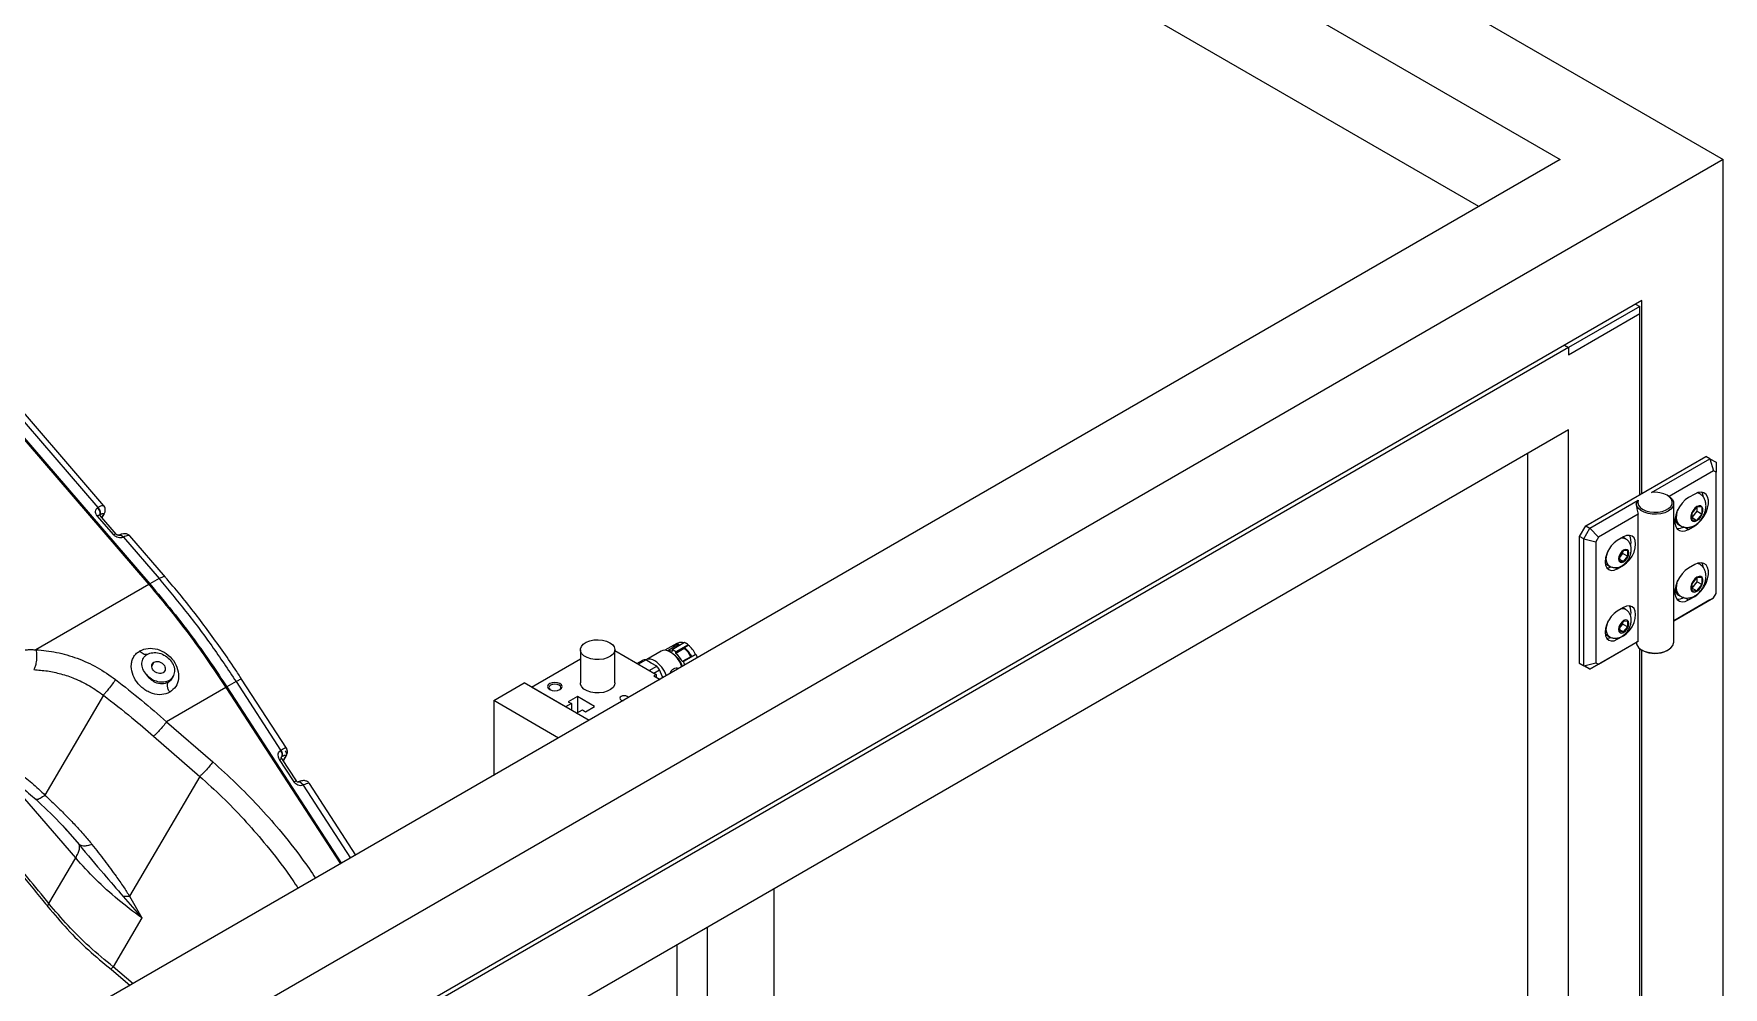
# Model space of a CAD drawing. Header units: millimetres. Extents: x 169 to 14583, y -399 to 10804.
# Drawn here: x 4277 to 4864, y 8941 to 9272 of the extents above; entities that cross this region are included whole.
import ezdxf

# ---------------------------------------------------------------- set-up
doc = ezdxf.new("R2010")
doc.units = ezdxf.units.MM
doc.header["$LTSCALE"] = 35

msp = doc.modelspace()

# ---------------------------------------------------------------- linework, layer by layer
at = {"color": 7, "linetype": 'Continuous', "lineweight": 18}
for p, q in [((3476.779, 10028.818), (4863.941, 9228.027)), ((3450.153, 10011.533), (4807.372, 9228.027)), ((4779.083, 9211.696), (3450.153, 9978.871)), ((4172.292, 9248.736), (4317.235, 9080.474)), ((4172.628, 9248.961), (4317.588, 9080.678)), ((4863.941, 9228.027), (2742.62, 8003.415)), ((4807.372, 9228.027), (2742.62, 8036.071)), ((4863.941, 7431.637), (4863.941, 9228.027)), ((4835.656, 9179.037), (4255.829, 8844.31)), ((4834.949, 9176.996), (4810.201, 9162.709)), ((4833.535, 9177.812), (4834.949, 9176.996)), ((4834.949, 9174.546), (4834.949, 9176.996)), ((4835.656, 9112.081), (4835.656, 9179.037)), ((4810.201, 9160.259), (4834.949, 9174.546)), ((4834.949, 9111.673), (4834.949, 9174.546)), ((4251.577, 9162.841), (4299.503, 9107.204)), ((4301.621, 9107.832), (4253.847, 9163.292)), ((4810.201, 9162.709), (4283.406, 8858.597)), ((4808.786, 9163.525), (4810.201, 9162.709)), ((4810.201, 9162.709), (4810.201, 9160.259)), ((4810.201, 9134.13), (4283.406, 8830.018)), ((4810.201, 8641.192), (4810.201, 9134.13)), ((4796.058, 8649.356), (4796.058, 9125.966)), ((4816.211, 9100.855), (4857.93, 9124.939)), ((4839.062, 9112.414), (4859.344, 9124.123)), ((4859.344, 9124.123), (4857.93, 9124.939)), ((4859.344, 9124.123), (4860.587, 9119.941)), ((4859.344, 9124.123), (4861.466, 9122.898)), ((4861.466, 9122.898), (4861.466, 9119.434)), ((4860.587, 9119.941), (4845.189, 9111.052)), ((4861.466, 9119.434), (4860.587, 9119.941)), ((4861.466, 9077.37), (4861.466, 9119.434)), ((4844.85, 9111.264), (4844.496, 9111.468)), ((4854.041, 9111.876), (4851.92, 9110.651)), ((4855.594, 9112.157), (4855.205, 9112.381)), ((4299.415, 9107.145), (4299.503, 9107.204)), ((4817.625, 9100.039), (4834.372, 9109.706)), ((4833.754, 9108.533), (4834.372, 9109.706)), ((4846.753, 9060.435), (4846.753, 9108.611)), ((4854.819, 9107.456), (4853.051, 9105.257)), ((4853.051, 9105.257), (4853.051, 9102.899)), ((4853.15, 9103.705), (4854.918, 9105.904)), ((4856.587, 9107.298), (4854.819, 9107.456)), ((4854.918, 9105.904), (4854.918, 9107.447)), ((4854.918, 9105.904), (4856.587, 9104.94)), ((4856.587, 9104.94), (4856.587, 9107.298)), ((4305.027, 9097.718), (4299.315, 9104.349)), ((4300.2, 9104.694), (4300.111, 9104.635)), ((4305.905, 9097.934), (4300.193, 9104.565)), ((4300.946, 9103.855), (4300.856, 9103.795)), ((4301.265, 9104.4), (4300.946, 9103.855)), ((4301.341, 9104.278), (4300.946, 9103.855)), ((4301.341, 9104.272), (4301.66, 9104.817)), ((4814.09, 9097.181), (4816.211, 9100.855)), ((4815.504, 9096.364), (4817.625, 9100.039)), ((4816.211, 9100.855), (4817.625, 9100.039)), ((4817.625, 9100.039), (4820.625, 9096.872)), ((4834.465, 9104.861), (4820.625, 9096.872)), ((4834.465, 9060.768), (4834.465, 9104.861)), ((4848.458, 9101.265), (4849.094, 9100.898)), ((4850.663, 9100.353), (4851.92, 9099.628)), ((4851.92, 9099.628), (4854.041, 9100.852)), ((4853.051, 9103.714), (4853.15, 9103.705)), ((4853.051, 9102.899), (4854.819, 9102.741)), ((4853.15, 9103.705), (4854.819, 9102.741)), ((4853.886, 9100.942), (4854.041, 9100.852)), ((4854.819, 9102.741), (4856.587, 9104.94)), ((4308.375, 9096.904), (4308.278, 9096.856)), ((4308.375, 9096.904), (4320.77, 9082.515)), ((4322.964, 9083.054), (4310.645, 9097.355)), ((4815.504, 9096.364), (4814.09, 9097.181)), ((4814.09, 9053.088), (4814.09, 9097.181)), ((4815.504, 9096.364), (4819.746, 9095.35)), ((4815.504, 9052.271), (4815.504, 9096.364)), ((4820.625, 9096.872), (4819.746, 9095.35)), ((4819.746, 9095.35), (4819.746, 9053.286)), ((4829.292, 9096.976), (4827.171, 9095.751)), ((4829.992, 9096.391), (4829.135, 9096.885)), ((4822.95, 9087.92), (4823.502, 9087.436)), ((4823.502, 9087.436), (4824.492, 9086.864)), ((4829.363, 9092.289), (4827.949, 9090.53)), ((4827.949, 9089.797), (4829.109, 9091.24)), ((4827.949, 9090.53), (4827.949, 9088.644)), ((4827.949, 9089.334), (4829.363, 9088.517)), ((4827.949, 9088.644), (4829.363, 9088.517)), ((4829.109, 9091.24), (4829.109, 9091.972)), ((4829.109, 9091.24), (4830.777, 9090.277)), ((4830.777, 9092.162), (4829.363, 9092.289)), ((4829.363, 9088.517), (4830.777, 9090.277)), ((4830.777, 9090.277), (4830.777, 9092.162)), ((4855.594, 9087.66), (4855.205, 9087.885)), ((4320.77, 9082.515), (4317.588, 9080.678)), ((4826.441, 9086.374), (4827.171, 9085.953)), ((4827.171, 9085.953), (4829.292, 9087.178)), ((4829.132, 9087.27), (4829.292, 9087.178)), ((4854.041, 9087.379), (4851.92, 9086.155)), ((4854.819, 9082.959), (4853.051, 9080.76)), ((4856.587, 9082.801), (4854.819, 9082.959)), ((4854.918, 9081.408), (4854.918, 9082.951)), ((4856.587, 9080.444), (4856.587, 9082.801)), ((4317.235, 9080.474), (4278.038, 9057.846)), ((4846.753, 9067.862), (4860.587, 9075.848)), ((4848.458, 9076.769), (4849.094, 9076.402)), ((4850.663, 9075.857), (4851.92, 9075.131)), ((4851.92, 9075.131), (4854.041, 9076.356)), ((4853.051, 9080.76), (4853.051, 9078.403)), ((4853.051, 9079.217), (4853.15, 9079.208)), ((4853.051, 9078.403), (4854.819, 9078.245)), ((4853.15, 9079.208), (4854.918, 9081.408)), ((4853.15, 9079.208), (4854.819, 9078.245)), ((4853.886, 9076.446), (4854.041, 9076.356)), ((4854.819, 9078.245), (4856.587, 9080.444)), ((4854.918, 9081.408), (4856.587, 9080.444)), ((4859.344, 9075.13), (4860.587, 9075.848)), ((4860.587, 9075.848), (4861.466, 9077.37)), ((4829.292, 9072.48), (4827.171, 9071.255)), ((4829.992, 9071.895), (4829.135, 9072.389)), ((4859.344, 9075.13), (4846.753, 9067.861)), ((4829.363, 9067.793), (4827.949, 9066.033)), ((4827.949, 9065.301), (4829.109, 9066.744)), ((4827.949, 9066.033), (4827.949, 9064.148)), ((4827.949, 9064.838), (4829.363, 9064.021)), ((4827.949, 9064.148), (4829.363, 9064.021)), ((4829.109, 9066.744), (4829.109, 9067.476)), ((4829.109, 9066.744), (4830.777, 9065.78)), ((4830.777, 9067.666), (4829.363, 9067.793)), ((4829.363, 9064.021), (4830.777, 9065.78)), ((4830.777, 9065.78), (4830.777, 9067.666)), ((4500.592, 9060.059), (4496.432, 9057.657)), ((4499.909, 9058.931), (4497.397, 9057.48)), ((4503.284, 9060.3), (4498.971, 9057.81)), ((4499.652, 9058.782), (4499.357, 9059.149)), ((4501.003, 9060.14), (4499.659, 9059.364)), ((4504.521, 9059.586), (4500.208, 9057.095)), ((4503.178, 9058.252), (4500.208, 9056.538)), ((4500.678, 9059.952), (4500.592, 9060.059)), ((4503.178, 9058.665), (4504.521, 9059.441)), ((4503.178, 9058.252), (4503.178, 9058.665)), ((4504.521, 9059.441), (4504.521, 9059.586)), ((4833.754, 9060.357), (4817.625, 9051.046)), ((4820.625, 9052.779), (4834.465, 9060.768)), ((4822.95, 9063.424), (4823.502, 9062.94)), ((4823.502, 9062.94), (4824.492, 9062.368)), ((4826.441, 9061.878), (4827.171, 9061.457)), ((4827.171, 9061.457), (4829.292, 9062.681)), ((4829.132, 9062.774), (4829.292, 9062.681)), ((4834.949, 8665.686), (4834.949, 9058.265)), ((4319.005, 9053.522), (4318.228, 9052.196)), ((4450.092, 9044.872), (4467.073, 9054.675)), ((4467.073, 9057.848), (4467.073, 9046.3)), ((4479.073, 9046.3), (4479.073, 9057.848)), ((4479.073, 9057.532), (4493.402, 9049.26)), ((4486.747, 9053.102), (4488.735, 9054.25)), ((4487.18, 9052.852), (4489.761, 9054.342)), ((4491.67, 9053.24), (4489.761, 9054.342)), ((4495.194, 9057.363), (4490.19, 9054.475)), ((4493.578, 9052.138), (4491.67, 9053.24)), ((4498.971, 9057.81), (4498.971, 9057.252)), ((4500.208, 9056.538), (4500.208, 9057.095)), ((4505.451, 9055.424), (4502.481, 9053.71)), ((4502.899, 9053.747), (4502.481, 9053.71)), ((4507.213, 9056.237), (4502.899, 9053.747)), ((4505.761, 9055.452), (4505.451, 9055.424)), ((4507.104, 9056.228), (4505.761, 9055.452)), ((4507.213, 9056.237), (4507.104, 9056.228)), ((4814.09, 9053.088), (4815.504, 9052.271)), ((4816.211, 9051.863), (4814.09, 9053.088)), ((4815.504, 9052.271), (4819.746, 9053.286)), ((4817.625, 9051.046), (4815.504, 9052.271)), ((4817.625, 9051.046), (4820.625, 9052.779)), ((4819.746, 9053.286), (4820.625, 9052.779)), ((4835.656, 9057.782), (4836.009, 9057.578)), ((4835.656, 8666.094), (4835.656, 9057.782)), ((4844.496, 9057.578), (4844.85, 9057.782)), ((4325.292, 9047.858), (4325.761, 9048.659)), ((4347.528, 9046.762), (4344.346, 9044.925)), ((4347.528, 9046.762), (4363.003, 9022.933)), ((4365.025, 9023.685), (4349.458, 9047.656)), ((4490.998, 9050.648), (4493.578, 9052.138)), ((4492.615, 9049.714), (4494.604, 9050.862)), ((4493.402, 9049.26), (4492.624, 9048.811)), ((4492.624, 9048.811), (4494.776, 9047.569)), ((4493.402, 9049.26), (4493.402, 9048.362)), ((4495.558, 9048.402), (4494.604, 9050.862)), ((4495.679, 9048.09), (4495.558, 9048.402)), ((4817.625, 9051.046), (4816.211, 9051.863)), ((4301.475, 9042.046), (4281.158, 9007.353)), ((4343.993, 9044.721), (4323.412, 9032.84)), ((4343.993, 9044.721), (4383.763, 8983.483)), ((4344.346, 9044.925), (4384.117, 8983.687)), ((4437.01, 9040.177), (4447.617, 9046.3)), ((4470.098, 9033.323), (4447.617, 9046.3)), ((4461.971, 9038.014), (4450.092, 9044.872)), ((4466.072, 9041.606), (4462.89, 9039.769)), ((4472.012, 9038.177), (4466.072, 9041.606)), ((4466.072, 9041.606), (4466.072, 9035.973)), ((4459.491, 9027.199), (4437.01, 9040.177)), ((4437.01, 9040.177), (4437.01, 9014.222)), ((4463.951, 9039.157), (4461.971, 9038.014)), ((4462.89, 9039.769), (4463.951, 9039.157)), ((4463.951, 9039.157), (4463.951, 9036.871)), ((4465.79, 9035.81), (4467.769, 9036.953)), ((4470.098, 9033.323), (4465.79, 9035.81)), ((4467.769, 9036.953), (4468.83, 9036.34)), ((4468.83, 9036.34), (4472.012, 9038.177)), ((4323.412, 9032.84), (4339.429, 9018.887)), ((4318.905, 9027.84), (4334.923, 9013.887)), ((4362.915, 9022.874), (4363.003, 9022.933)), ((4363.344, 9020.722), (4363.198, 9020.474)), ((4368.449, 9012.352), (4363.403, 9020.121)), ((4364.484, 9020.464), (4363.866, 9019.408)), ((4364.082, 9019.53), (4363.908, 9019.344)), ((4364.091, 9019.533), (4364.88, 9020.881)), ((4291.834, 8985.573), (4267.597, 9013.709)), ((4334.923, 9013.887), (4310.56, 8972.284)), ((4369.098, 9011.899), (4368.977, 9011.889)), ((4369.083, 9011.923), (4369.194, 9011.95)), ((4389.124, 8986.578), (4373.001, 9011.404)), ((4370.84, 9010.866), (4370.744, 9010.819)), ((4370.84, 9010.866), (4387.299, 8985.524)), ((4288.31, 8995.67), (4293.028, 8990.185)), ((4282.549, 8969.717), (4291.834, 8985.573)), ((4308.364, 8972.167), (4314.74, 8964.792)), ((4310.56, 8972.284), (4314.74, 8964.792)), ((4534.237, 8974.82), (4534.237, 8832.166)), ((4314.74, 8964.792), (4304.786, 8947.794)), ((4511.256, 8762.559), (4511.256, 8961.553)), ((4500.65, 8756.435), (4500.65, 8955.43)), ((4304.11, 8946.919), (4310.699, 8941.304)), ((4311.733, 8941.901), (4304.786, 8947.794))]:
    msp.add_line(p, q, dxfattribs=at)
at = {"color": 7, "linetype": 'Continuous', "lineweight": 18, "flags": 128}
for points in [[(4844.85, 9111.264), (4845.558, 9110.779), (4846.283, 9110.011), (4846.681, 9109.167), (4846.729, 9108.293), (4846.426, 9107.437), (4845.788, 9106.644), (4844.849, 9105.958), (4843.66, 9105.416), (4842.287, 9105.047), (4840.803, 9104.872), (4839.289, 9104.9), (4837.827, 9105.13), (4836.498, 9105.548), (4835.372, 9106.133), (4834.511, 9106.852), (4833.962, 9107.667), (4833.754, 9108.533), (4833.754, 9108.533)], [(4834.372, 9109.706), (4834.258, 9108.868), (4834.498, 9108.038), (4835.077, 9107.267), (4835.962, 9106.598), (4837.099, 9106.073), (4838.422, 9105.721), (4839.853, 9105.563), (4841.308, 9105.61), (4842.701, 9105.857), (4843.949, 9106.291), (4844.979, 9106.885), (4845.73, 9107.606), (4846.159, 9108.41), (4846.239, 9109.25), (4845.967, 9110.076), (4845.357, 9110.84), (4844.446, 9111.496), (4843.289, 9112.007), (4841.952, 9112.341), (4840.515, 9112.48), (4839.062, 9112.414)], [(4854.041, 9100.852), (4855.183, 9101.672), (4856.259, 9102.764), (4857.206, 9104.066), (4857.969, 9105.501), (4858.504, 9106.986), (4858.779, 9108.435), (4858.779, 9109.764), (4858.504, 9110.895), (4857.969, 9111.763), (4857.206, 9112.317), (4856.259, 9112.525), (4855.183, 9112.375), (4854.041, 9111.876)], [(4855.127, 9112.358), (4855.298, 9112.299), (4855.588, 9112.16)], [(4857.142, 9110.79), (4856.878, 9111.834), (4856.503, 9112.507)], [(4851.92, 9110.651), (4850.778, 9109.831), (4849.702, 9108.739), (4848.755, 9107.438), (4847.992, 9106.003), (4847.457, 9104.517), (4847.182, 9103.068), (4847.182, 9101.74), (4847.457, 9100.609), (4847.992, 9099.741), (4848.755, 9099.187), (4849.702, 9098.978), (4850.778, 9099.128), (4851.92, 9099.628)], [(4849.091, 9100.9), (4849.001, 9100.955), (4848.364, 9101.576), (4847.941, 9102.463), (4847.756, 9103.57), (4847.818, 9104.836), (4848.124, 9106.193), (4848.216, 9106.478)], [(4854.819, 9107.548), (4854.093, 9106.982), (4853.455, 9106.188), (4852.982, 9105.263), (4852.73, 9104.318), (4852.73, 9103.467), (4852.982, 9102.813), (4853.455, 9102.435), (4854.093, 9102.378), (4854.819, 9102.649), (4855.545, 9103.215), (4856.183, 9104.009), (4856.656, 9104.934), (4856.908, 9105.879), (4856.908, 9106.73), (4856.656, 9107.384), (4856.183, 9107.762), (4855.545, 9107.819), (4854.819, 9107.548)], [(4827.171, 9095.751), (4826.073, 9094.951), (4825.05, 9093.87), (4824.171, 9092.585), (4823.497, 9091.181), (4823.073, 9089.754), (4822.928, 9088.403), (4823.073, 9087.218), (4823.497, 9086.281), (4824.171, 9085.656), (4825.05, 9085.385), (4826.073, 9085.486), (4827.171, 9085.953)], [(4828.698, 9096.633), (4829.186, 9096.64), (4829.985, 9096.395)], [(4829.292, 9087.178), (4830.39, 9087.978), (4831.414, 9089.059), (4832.292, 9090.344), (4832.967, 9091.748), (4833.39, 9093.175), (4833.535, 9094.526), (4833.39, 9095.711), (4832.967, 9096.647), (4832.292, 9097.273), (4831.414, 9097.544), (4830.39, 9097.443), (4829.292, 9096.976)], [(4824.485, 9086.868), (4823.874, 9087.438), (4823.485, 9088.297), (4823.353, 9089.383), (4823.485, 9090.621), (4823.874, 9091.929), (4824.096, 9092.453)], [(4829.363, 9092.444), (4828.687, 9091.899), (4828.113, 9091.125), (4827.73, 9090.241), (4827.595, 9089.383), (4827.73, 9088.679), (4828.113, 9088.238), (4828.687, 9088.127), (4829.363, 9088.362), (4830.04, 9088.908), (4830.613, 9089.681), (4830.996, 9090.565), (4831.131, 9091.424), (4830.996, 9092.127), (4830.613, 9092.568), (4830.04, 9092.68), (4829.363, 9092.444)], [(4854.041, 9076.356), (4855.183, 9077.176), (4856.259, 9078.268), (4857.206, 9079.569), (4857.969, 9081.004), (4858.504, 9082.49), (4858.779, 9083.939), (4858.779, 9085.267), (4858.504, 9086.398), (4857.969, 9087.266), (4857.206, 9087.82), (4856.259, 9088.028), (4855.183, 9087.879), (4854.041, 9087.379)], [(4855.127, 9087.862), (4855.298, 9087.802), (4855.588, 9087.664)], [(4857.142, 9086.293), (4856.878, 9087.337), (4856.503, 9088.011)], [(4823.47, 9086.32), (4824.447, 9086.425), (4824.943, 9086.594)], [(4851.92, 9086.155), (4850.778, 9085.335), (4849.702, 9084.243), (4848.755, 9082.941), (4847.992, 9081.506), (4847.457, 9080.021), (4847.182, 9078.572), (4847.182, 9077.243), (4847.457, 9076.112), (4847.992, 9075.244), (4848.755, 9074.69), (4849.702, 9074.482), (4850.778, 9074.632), (4851.92, 9075.131)], [(4849.091, 9076.404), (4849.001, 9076.459), (4848.364, 9077.079), (4847.941, 9077.967), (4847.756, 9079.074), (4847.818, 9080.34), (4848.124, 9081.697), (4848.216, 9081.981)], [(4854.819, 9083.052), (4854.093, 9082.485), (4853.455, 9081.692), (4852.982, 9080.767), (4852.73, 9079.822), (4852.73, 9078.971), (4852.982, 9078.317), (4853.455, 9077.939), (4854.093, 9077.882), (4854.819, 9078.153), (4855.545, 9078.719), (4856.183, 9079.513), (4856.656, 9080.438), (4856.908, 9081.383), (4856.908, 9082.234), (4856.656, 9082.888), (4856.183, 9083.266), (4855.545, 9083.323), (4854.819, 9083.052)], [(4827.171, 9071.255), (4826.073, 9070.454), (4825.05, 9069.374), (4824.171, 9068.088), (4823.497, 9066.684), (4823.073, 9065.258), (4822.928, 9063.907), (4823.073, 9062.722), (4823.497, 9061.785), (4824.171, 9061.16), (4825.05, 9060.888), (4826.073, 9060.99), (4827.171, 9061.457)], [(4828.698, 9072.136), (4829.186, 9072.143), (4829.985, 9071.899)], [(4829.292, 9062.681), (4830.39, 9063.482), (4831.414, 9064.562), (4832.292, 9065.848), (4832.967, 9067.252), (4833.39, 9068.678), (4833.535, 9070.03), (4833.39, 9071.214), (4832.967, 9072.151), (4832.292, 9072.777), (4831.414, 9073.048), (4830.39, 9072.947), (4829.292, 9072.48)], [(4824.485, 9062.372), (4823.874, 9062.942), (4823.485, 9063.801), (4823.353, 9064.886), (4823.485, 9066.125), (4823.874, 9067.433), (4824.096, 9067.955)], [(4829.363, 9067.948), (4828.687, 9067.402), (4828.113, 9066.629), (4827.73, 9065.745), (4827.595, 9064.886), (4827.73, 9064.183), (4828.113, 9063.742), (4828.687, 9063.63), (4829.363, 9063.866), (4830.04, 9064.411), (4830.613, 9065.185), (4830.996, 9066.069), (4831.131, 9066.927), (4830.996, 9067.631), (4830.613, 9068.072), (4830.04, 9068.183), (4829.363, 9067.948)], [(4477.315, 9060.297), (4478.237, 9059.611), (4478.834, 9058.814), (4479.07, 9057.957), (4478.928, 9057.092), (4478.419, 9056.276), (4477.573, 9055.557), (4476.445, 9054.983), (4475.105, 9054.589), (4473.637, 9054.4), (4472.134, 9054.427), (4470.69, 9054.669), (4469.395, 9055.111), (4468.332, 9055.725), (4467.566, 9056.472), (4467.147, 9057.306), (4467.099, 9058.174), (4467.427, 9059.021), (4468.11, 9059.795), (4469.105, 9060.446), (4470.349, 9060.934), (4471.764, 9061.228), (4473.261, 9061.31), (4474.747, 9061.174), (4476.127, 9060.829), (4477.315, 9060.297)], [(4823.47, 9061.824), (4824.447, 9061.929), (4824.943, 9062.098)], [(4833.754, 9060.357), (4833.962, 9059.491), (4834.511, 9058.676), (4835.372, 9057.957), (4836.498, 9057.372), (4837.827, 9056.954), (4839.289, 9056.724), (4840.803, 9056.696), (4842.287, 9056.871), (4843.66, 9057.24), (4844.849, 9057.782), (4845.788, 9058.468), (4846.426, 9059.261), (4846.729, 9060.117), (4846.753, 9060.435)], [(4502.322, 9051.925), (4502.204, 9052.246), (4501.57, 9053.591), (4500.755, 9054.84), (4499.804, 9055.924), (4498.77, 9056.782), (4497.712, 9057.364), (4496.69, 9057.639), (4495.761, 9057.59), (4495.194, 9057.363)], [(4456.456, 9044.055), (4457.267, 9043.743), (4458.223, 9043.633), (4459.18, 9043.743), (4459.991, 9044.055), (4460.533, 9044.524), (4460.723, 9045.076), (4460.533, 9045.628), (4459.991, 9046.096), (4459.18, 9046.409), (4458.223, 9046.519), (4457.267, 9046.409), (4456.456, 9046.096), (4455.914, 9045.628), (4455.723, 9045.076), (4455.914, 9044.524), (4456.456, 9044.055)], [(4459.824, 9043.967), (4460.133, 9044.266), (4460.29, 9044.722), (4460.133, 9045.179), (4459.685, 9045.566), (4459.014, 9045.825), (4458.223, 9045.916), (4457.432, 9045.825), (4456.762, 9045.566), (4456.314, 9045.179), (4456.156, 9044.722), (4456.314, 9044.266), (4456.623, 9043.967)], [(4479.073, 9046.3), (4478.928, 9045.545), (4478.419, 9044.728), (4477.573, 9044.01), (4476.445, 9043.436), (4475.105, 9043.042), (4473.637, 9042.852), (4472.134, 9042.879), (4470.69, 9043.122), (4469.395, 9043.564), (4468.332, 9044.178), (4467.566, 9044.925), (4467.147, 9045.759), (4467.073, 9046.3)], [(4483.726, 9041.19), (4483.651, 9041.325), (4483.326, 9041.606), (4482.839, 9041.794), (4482.265, 9041.86), (4481.691, 9041.794), (4481.204, 9041.606), (4480.879, 9041.325), (4480.765, 9040.994), (4480.879, 9040.662), (4481.204, 9040.382), (4481.204, 9040.382)], [(4481.204, 9040.382), (4481.691, 9040.194), (4481.925, 9040.15)], [(4367.677, 9011.995), (4364.851, 9016.345), (4362.631, 9019.764)], [(4363.432, 9020.781), (4363.383, 9020.748), (4363.344, 9020.722)]]:
    msp.add_lwpolyline(points, dxfattribs=at)
at = {"color": 7, "linetype": 'Continuous', "lineweight": 18}
for centre, radius, start, end in [((4849.966, 9103.61), 2.788, 187.469789, 237.26027), ((4848.151, 9103.807), 3.885, 265.287096, 303.480223), ((4827.419, 9095.366), 4.511, 346.030892, 28.923146), ((4849.966, 9079.114), 2.788, 187.470779, 237.260341), ((4848.151, 9079.31), 3.885, 265.287096, 303.480223), ((4827.419, 9070.87), 4.511, 346.030892, 28.923146), ((4500.816, 9057.242), 2.401, 66.094331, 127.423618), ((4500.896, 9057.13), 2.054, 79.069005, 118.71311), ((4502.149, 9057.819), 2.588, 67.6543, 116.276358), ((4497.533, 9051.483), 9.135, 25.752418, 51.836725), ((4497.951, 9051.723), 8.364, 26.26895, 51.320193), ((4501.117, 9055.117), 5.617, 52.696092, 67.309285), ((4498.877, 9052.259), 9.135, 25.752418, 51.836725), ((4489.492, 9051.563), 2.792, 84.485118, 105.733918), ((4491.095, 9051.51), 3.079, 53.146601, 115.54294), ((4487.575, 9045.67), 9.888, 18.591597, 57.125217), ((4497.934, 9054.802), 2.66, 67.068119, 98.601616), ((4496.804, 9052.627), 5.617, 52.696092, 67.309285), ((4496.031, 9050.56), 6.572, 12.618373, 55.608317), ((4494.981, 9050.008), 8.364, 26.26895, 51.320193), ((4494.101, 9049.409), 9.81, 18.644546, 26.247205), ((4498.414, 9051.899), 9.81, 18.644546, 26.247205), ((4840.253, 9065.666), 9.133, 242.316021, 297.683979), ((4485.442, 9044.547), 11.127, 34.577558, 43.011585)]:
    msp.add_arc(centre, radius, start, end, dxfattribs=at)
for centre, major_axis, ratio, start_param, end_param in [((4840.253, 9104.937), (-4.596, 7.961), 0.5773346, 0.8060735, 1.257989), ((4840.253, 9064.109), (6.5, 3.753), 0.0000704, 2.6689206, 3.120836)]:
    msp.add_ellipse(centre, major_axis=major_axis, ratio=ratio, start_param=start_param, end_param=end_param, dxfattribs=at)
for points, knots in [([(4849.106, 9100.94), (4849.27, 9100.834), (4849.761, 9100.518), (4850.712, 9100.3), (4851.841, 9100.265), (4852.948, 9100.496), (4854.02, 9100.96), (4855.052, 9101.668), (4856.009, 9102.615), (4856.839, 9103.772), (4857.486, 9105.086), (4857.884, 9106.457), (4858.009, 9107.8), (4857.87, 9109.042), (4857.484, 9110.172), (4856.853, 9111.135), (4856.199, 9111.813), (4855.714, 9112.053), (4855.569, 9112.125)], [0, 0, 0, 0, 0.0317556, 0.0950228, 0.155827, 0.2166021, 0.279664, 0.3469328, 0.4186693, 0.4925991, 0.5677534, 0.6453149, 0.7172614, 0.7852683, 0.8495816, 0.911941, 0.9735441, 1, 1, 1, 1]), ([(4299.315, 9104.349), (4299.144, 9104.595), (4298.803, 9105.088), (4298.689, 9105.897), (4298.841, 9106.504), (4299.115, 9106.913), (4299.314, 9107.067), (4299.415, 9107.145)], [0, 0, 0, 0, 0.2498767, 0.4989648, 0.7481994, 0.8734603, 1, 1, 1, 1]), ([(4299.415, 9107.145), (4299.599, 9106.916), (4299.966, 9106.458), (4300.234, 9105.7), (4300.285, 9105.062), (4300.169, 9104.777), (4300.111, 9104.635)], [0, 0, 0, 0, 0.27961877, 0.5592377, 0.7796191, 1, 1, 1, 1]), ([(4299.503, 9107.204), (4299.772, 9107.362), (4300.296, 9107.671), (4300.915, 9107.913), (4301.329, 9107.961), (4301.583, 9107.946), (4301.595, 9107.831), (4301.596, 9107.813)], [0, 0, 0, 0, 0.2614473, 0.5084932, 0.7411288, 0.9593454, 1, 1, 1, 1]), ([(4299.503, 9107.204), (4299.681, 9106.983), (4300.051, 9106.524), (4300.326, 9105.753), (4300.372, 9105.109), (4300.256, 9104.829), (4300.2, 9104.694)], [0, 0, 0, 0, 0.27026133, 0.56242939, 0.78973642, 1, 1, 1, 1]), ([(4300.2, 9104.694), (4300.478, 9104.859), (4301.035, 9105.191), (4301.444, 9105.194), (4301.525, 9104.918), (4301.352, 9104.573), (4301.265, 9104.4)], [0, 0, 0, 0, 0.2796847, 0.5593155, 0.7796621, 1, 1, 1, 1]), ([(4301.66, 9104.816), (4301.809, 9105.122), (4302.1, 9105.719), (4302.163, 9106.603), (4301.987, 9107.352), (4301.681, 9107.741), (4301.542, 9107.918)], [0, 0, 0, 0, 0.2837144, 0.5549998, 0.7976107, 1, 1, 1, 1]), ([(4299.315, 9104.349), (4299.488, 9104.437), (4299.833, 9104.613), (4300.123, 9104.658), (4300.156, 9104.566), (4300.165, 9104.542)], [0, 0, 0, 0, 0.4217921, 0.8435842, 1, 1, 1, 1]), ([(4300.193, 9104.565), (4300.166, 9104.599), (4300.105, 9104.677), (4300.076, 9104.753), (4300.076, 9104.753), (4300.076, 9104.753)], [0, 0, 0, 0, 0.29813669, 0.6713604, 1, 1, 1, 1]), ([(4301.119, 9103.49), (4301.132, 9103.608), (4301.174, 9103.979), (4301.271, 9104.149), (4301.337, 9104.265)], [0, 0, 0, 0, 0.3187878, 1, 1, 1, 1]), ([(4301.651, 9104.821), (4301.645, 9104.804), (4301.582, 9104.623), (4301.416, 9104.506), (4301.265, 9104.4)], [0, 0, 0, 0, 0.0933055, 1, 1, 1, 1]), ([(4305.877, 9097.911), (4305.868, 9097.935), (4305.835, 9098.027), (4305.545, 9097.982), (4305.2, 9097.806), (4305.027, 9097.718)], [0, 0, 0, 0, 0.15641584, 0.57820792, 1, 1, 1, 1]), ([(4308.278, 9096.856), (4308.022, 9096.769), (4307.511, 9096.596), (4306.595, 9096.717), (4305.867, 9097.021), (4305.347, 9097.382), (4305.134, 9097.606), (4305.027, 9097.718)], [0, 0, 0, 0, 0.24987671, 0.49896483, 0.74819938, 0.87346034, 1, 1, 1, 1]), ([(4306.753, 9097.559), (4306.755, 9097.56), (4306.762, 9097.563), (4306.712, 9097.549), (4306.583, 9097.555), (4306.412, 9097.594), (4306.228, 9097.673), (4306.06, 9097.781), (4305.957, 9097.875), (4305.914, 9097.924), (4305.905, 9097.934)], [0, 0, 0, 0, 0.05182346, 0.24498903, 0.39686297, 0.54653219, 0.68605242, 0.82361312, 0.96319147, 1, 1, 1, 1]), ([(4306.861, 9097.579), (4306.835, 9097.582), (4306.792, 9097.587), (4306.766, 9097.557), (4306.756, 9097.546)], [0, 0, 0, 0, 0.6217294, 1, 1, 1, 1]), ([(4310.723, 9097.26), (4310.478, 9097.498), (4309.983, 9097.981), (4308.942, 9098.188), (4307.877, 9098.06), (4307.189, 9097.757), (4306.852, 9097.609)], [0, 0, 0, 0, 0.2514458, 0.5088299, 0.7594871, 1, 1, 1, 1]), ([(4308.278, 9096.856), (4308.114, 9097.035), (4307.785, 9097.394), (4307.263, 9097.651), (4306.987, 9097.602), (4306.861, 9097.579)], [0, 0, 0, 0, 0.3518507, 0.7037014, 1, 1, 1, 1]), ([(4306.864, 9097.589), (4306.88, 9097.611), (4306.903, 9097.642), (4306.944, 9097.636), (4306.957, 9097.635)], [0, 0, 0, 0, 0.67020512, 1, 1, 1, 1]), ([(4306.957, 9097.635), (4307.125, 9097.652), (4307.434, 9097.683), (4307.954, 9097.375), (4308.238, 9097.057), (4308.375, 9096.904)], [0, 0, 0, 0, 0.38367744, 0.70384166, 1, 1, 1, 1]), ([(4310.621, 9097.336), (4310.618, 9097.356), (4310.598, 9097.48), (4310.321, 9097.522), (4309.874, 9097.513), (4309.215, 9097.318), (4308.66, 9097.045), (4308.375, 9096.904)], [0, 0, 0, 0, 0.0406343, 0.2588521, 0.4914916, 0.7385439, 1, 1, 1, 1]), ([(4824.492, 9086.898), (4824.57, 9086.842), (4824.944, 9086.578), (4825.742, 9086.373), (4826.781, 9086.314), (4827.796, 9086.524), (4828.771, 9086.962), (4829.704, 9087.637), (4830.557, 9088.545), (4831.273, 9089.656), (4831.792, 9090.913), (4832.038, 9092.192), (4831.999, 9093.4), (4831.709, 9094.475), (4831.172, 9095.395), (4830.575, 9096.054), (4830.113, 9096.284), (4829.964, 9096.359)], [0, 0, 0, 0, 0.0185116, 0.0879482, 0.1538572, 0.2192197, 0.287056, 0.3598484, 0.437896, 0.5183544, 0.6008764, 0.687312, 0.7626369, 0.8331337, 0.9010704, 0.9681017, 1, 1, 1, 1]), ([(4849.106, 9076.444), (4849.27, 9076.338), (4849.761, 9076.022), (4850.712, 9075.804), (4851.841, 9075.769), (4852.948, 9075.999), (4854.02, 9076.464), (4855.052, 9077.172), (4856.009, 9078.119), (4856.839, 9079.275), (4857.486, 9080.59), (4857.884, 9081.96), (4858.009, 9083.304), (4857.87, 9084.546), (4857.484, 9085.676), (4856.853, 9086.639), (4856.199, 9087.317), (4855.714, 9087.557), (4855.569, 9087.629)], [0, 0, 0, 0, 0.0317556, 0.0950228, 0.155827, 0.2166021, 0.279664, 0.3469328, 0.4186693, 0.4925991, 0.5677534, 0.6453149, 0.7172614, 0.7852683, 0.8495816, 0.911941, 0.9735441, 1, 1, 1, 1]), ([(4322.895, 9082.997), (4322.873, 9083.059), (4322.789, 9083.286), (4322.065, 9083.175), (4321.202, 9082.735), (4320.77, 9082.515)], [0, 0, 0, 0, 0.1560287, 0.5780143, 1, 1, 1, 1]), ([(4349.458, 9047.656), (4348.695, 9048.821), (4346.485, 9052.196), (4342.721, 9057.687), (4338.126, 9064.079), (4333.401, 9070.329), (4328.641, 9076.319), (4325.136, 9080.526), (4323.258, 9082.713), (4322.964, 9083.055)], [0, 0, 0, 0, 0.0933272, 0.2702551, 0.4472037, 0.6241701, 0.8011584, 0.9688666, 1, 1, 1, 1]), ([(4317.235, 9080.474), (4319.884, 9077.328), (4325.181, 9071.038), (4332.219, 9061.79), (4338.504, 9053.02), (4342.163, 9047.488), (4343.993, 9044.721)], [0, 0, 0, 0, 0.28010189, 0.55997098, 0.7799022, 1, 1, 1, 1]), ([(4317.588, 9080.678), (4317.54, 9080.647), (4317.444, 9080.586), (4317.326, 9080.491), (4317.277, 9080.439), (4317.27, 9080.432)], [0, 0, 0, 0, 0.4612653, 0.9225305, 1, 1, 1, 1]), ([(4317.588, 9080.678), (4320.237, 9077.533), (4325.533, 9071.243), (4332.573, 9061.995), (4338.859, 9053.223), (4342.517, 9047.691), (4344.346, 9044.925)], [0, 0, 0, 0, 0.2799921, 0.5599841, 0.7799921, 1, 1, 1, 1]), ([(4824.492, 9062.401), (4824.57, 9062.346), (4824.944, 9062.082), (4825.742, 9061.876), (4826.781, 9061.818), (4827.796, 9062.028), (4828.771, 9062.466), (4829.704, 9063.141), (4830.557, 9064.049), (4831.273, 9065.16), (4831.792, 9066.417), (4832.038, 9067.695), (4831.999, 9068.904), (4831.709, 9069.979), (4831.172, 9070.899), (4830.575, 9071.558), (4830.113, 9071.788), (4829.964, 9071.862)], [0, 0, 0, 0, 0.0185116, 0.0879482, 0.1538572, 0.2192197, 0.287056, 0.3598484, 0.437896, 0.5183544, 0.6008764, 0.687312, 0.7626369, 0.8331337, 0.9010704, 0.9681017, 1, 1, 1, 1]), ([(4314.114, 9057.454), (4315.032, 9057.832), (4316.863, 9058.586), (4320.217, 9058.186), (4323.374, 9056.669), (4325.916, 9054.151), (4327.445, 9051.029), (4327.722, 9047.799), (4326.777, 9044.874), (4325.264, 9043.691), (4324.508, 9043.099)], [0, 0, 0, 0, 0.1259064, 0.2512224, 0.3755821, 0.4995287, 0.6241941, 0.7495177, 0.8748683, 1, 1, 1, 1]), ([(4257.158, 9053.109), (4258.861, 9053.979), (4262.267, 9055.718), (4267.878, 9057.207), (4271.993, 9057.726), (4274.337, 9057.843), (4275.071, 9057.868), (4275.807, 9057.881), (4276.547, 9057.882), (4277.291, 9057.871), (4277.789, 9057.854), (4278.038, 9057.846)], [0, 0, 0, 0, 0.2799111, 0.5598914, 0.806286, 0.8385636, 0.8708302, 0.9030962, 0.9353716, 0.9676668, 1, 1, 1, 1]), ([(4278.038, 9057.846), (4278.128, 9057.204), (4278.316, 9055.869), (4278.165, 9053.727), (4277.791, 9051.993), (4277.445, 9051.277), (4277.279, 9050.933)], [0, 0, 0, 0, 0.2702613, 0.5624294, 0.7897364, 1, 1, 1, 1]), ([(4278.038, 9057.846), (4280.419, 9057.623), (4285.21, 9057.175), (4292.399, 9055.018), (4299.381, 9051.927), (4303.578, 9048.968), (4305.673, 9047.491)], [0, 0, 0, 0, 0.247356, 0.4975611, 0.7491828, 1, 1, 1, 1]), ([(4324.508, 9043.099), (4323.601, 9042.729), (4321.785, 9041.989), (4319.032, 9042.399), (4316.94, 9043.261), (4314.967, 9044.493), (4312.856, 9046.614), (4311.299, 9049.695), (4311.015, 9052.332), (4311.414, 9054.244), (4312.033, 9055.533), (4312.916, 9056.652), (4313.715, 9057.187), (4314.114, 9057.454)], [0, 0, 0, 0, 0.1249027, 0.2500359, 0.3128849, 0.3756796, 0.5001969, 0.6241263, 0.7480379, 0.810678, 0.8735979, 0.9368363, 1, 1, 1, 1]), ([(4316.67, 9056.233), (4316.456, 9056.177), (4316.024, 9056.065), (4315.279, 9056.363), (4314.623, 9056.849), (4314.279, 9057.258), (4314.114, 9057.454)], [0, 0, 0, 0, 0.2861465, 0.5772499, 0.7969915, 1, 1, 1, 1]), ([(4316.381, 9049.195), (4315.913, 9049.847), (4314.996, 9051.122), (4314.655, 9053.219), (4315.124, 9054.729), (4315.879, 9055.701), (4316.407, 9056.056), (4316.67, 9056.233)], [0, 0, 0, 0, 0.2608099, 0.51056, 0.7541721, 0.877688, 1, 1, 1, 1]), ([(4316.381, 9049.195), (4316.941, 9048.664), (4318.062, 9047.602), (4320.29, 9046.724), (4322.519, 9046.564), (4324.467, 9047.182), (4325.832, 9048.477), (4326.396, 9050.248), (4326.134, 9052.262), (4325.289, 9053.483), (4324.866, 9054.093)], [0, 0, 0, 0, 0.1249446, 0.2499967, 0.3749982, 0.5000029, 0.6250481, 0.7500013, 0.8749547, 1, 1, 1, 1]), ([(4316.67, 9056.233), (4316.962, 9056.376), (4317.551, 9056.665), (4318.924, 9056.917), (4320.815, 9056.776), (4323.11, 9055.806), (4324.271, 9054.673), (4324.866, 9054.093)], [0, 0, 0, 0, 0.1223667, 0.2464785, 0.4894711, 0.7385906, 1, 1, 1, 1]), ([(4322.161, 9049.859), (4321.906, 9049.753), (4321.395, 9049.542), (4320.442, 9049.625), (4319.528, 9050.004), (4318.769, 9050.644), (4318.288, 9051.444), (4318.159, 9052.276), (4318.382, 9053.039), (4318.797, 9053.361), (4319.005, 9053.522)], [0, 0, 0, 0, 0.1249813, 0.2499921, 0.3749863, 0.4999883, 0.6249824, 0.7499844, 0.8748829, 1, 1, 1, 1]), ([(4319.005, 9053.522), (4319.26, 9053.628), (4319.771, 9053.84), (4320.724, 9053.757), (4321.638, 9053.378), (4322.397, 9052.738), (4322.878, 9051.938), (4323.007, 9051.106), (4322.784, 9050.343), (4322.369, 9050.021), (4322.161, 9049.859)], [0, 0, 0, 0, 0.1249813, 0.2499921, 0.3749863, 0.4999883, 0.6249824, 0.7499844, 0.8748829, 1, 1, 1, 1]), ([(4277.279, 9050.933), (4278.85, 9050.819), (4281.991, 9050.592), (4286.733, 9049.542), (4291.653, 9047.87), (4296.68, 9045.47), (4299.877, 9043.187), (4301.475, 9042.047)], [0, 0, 0, 0, 0.1870875, 0.3739666, 0.5606475, 0.7803944, 1, 1, 1, 1]), ([(4305.673, 9047.491), (4305.319, 9047.001), (4304.583, 9045.984), (4303.313, 9044.32), (4302.221, 9042.939), (4301.718, 9042.337), (4301.475, 9042.047)], [0, 0, 0, 0, 0.2707657, 0.5622991, 0.7892324, 1, 1, 1, 1]), ([(4305.673, 9047.491), (4308.696, 9045.116), (4314.743, 9040.366), (4320.522, 9035.349), (4323.412, 9032.84)], [0, 0, 0, 0, 0.499994, 1, 1, 1, 1]), ([(4323.903, 9046.499), (4323.22, 9046.241), (4321.848, 9045.723), (4319.595, 9046.328), (4317.694, 9047.538), (4316.819, 9048.643), (4316.381, 9049.195)], [0, 0, 0, 0, 0.2772602, 0.5565304, 0.7780474, 1, 1, 1, 1]), ([(4324.508, 9043.099), (4324.307, 9043.439), (4323.898, 9044.13), (4323.659, 9045.157), (4323.671, 9045.972), (4323.828, 9046.328), (4323.903, 9046.499)], [0, 0, 0, 0, 0.2828648, 0.5746909, 0.7960468, 1, 1, 1, 1]), ([(4325.292, 9047.973), (4325.246, 9047.859), (4324.981, 9047.193), (4324.391, 9046.814), (4323.903, 9046.499)], [0, 0, 0, 0, 0.1715856, 1, 1, 1, 1]), ([(4349.361, 9047.593), (4349.354, 9047.627), (4349.338, 9047.706), (4348.656, 9047.394), (4347.904, 9046.973), (4347.528, 9046.762)], [0, 0, 0, 0, 0.2746558, 0.6373279, 1, 1, 1, 1]), ([(4498.225, 9049.56), (4498.233, 9049.589), (4498.355, 9050.037), (4498.737, 9050.683), (4499.454, 9051.347), (4500.288, 9051.576), (4500.968, 9051.551), (4501.27, 9051.378), (4501.323, 9051.348)], [0, 0, 0, 0, 0.0189913, 0.2915498, 0.5012948, 0.7277114, 0.9530955, 1, 1, 1, 1]), ([(4301.475, 9042.047), (4304.799, 9039.464), (4310.735, 9034.853), (4316.409, 9029.983), (4318.905, 9027.84)], [0, 0, 0, 0, 0.55999281, 1, 1, 1, 1]), ([(4344.346, 9044.925), (4344.291, 9044.892), (4344.179, 9044.826), (4344.037, 9044.734), (4343.976, 9044.691), (4343.968, 9044.685)], [0, 0, 0, 0, 0.4663603, 0.9327167, 1, 1, 1, 1]), ([(4323.412, 9032.84), (4323.035, 9032.345), (4322.281, 9031.356), (4320.955, 9029.849), (4319.78, 9028.624), (4319.197, 9028.101), (4318.905, 9027.84)], [0, 0, 0, 0, 0.2796556, 0.5593111, 0.7796555, 1, 1, 1, 1]), ([(4362.631, 9019.764), (4362.463, 9020.091), (4362.131, 9020.738), (4362.127, 9021.689), (4362.402, 9022.432), (4362.744, 9022.727), (4362.915, 9022.874)], [0, 0, 0, 0, 0.2867929, 0.5685153, 0.7848389, 1, 1, 1, 1]), ([(4362.915, 9022.874), (4363.048, 9022.66), (4363.315, 9022.231), (4363.482, 9021.599), (4363.494, 9021.077), (4363.394, 9020.84), (4363.344, 9020.722)], [0, 0, 0, 0, 0.279721, 0.559442, 0.7797209, 1, 1, 1, 1]), ([(4363.003, 9022.933), (4363.415, 9023.174), (4364.248, 9023.661), (4364.899, 9023.858), (4364.945, 9023.692), (4364.958, 9023.642)], [0, 0, 0, 0, 0.4053353, 0.8198265, 1, 1, 1, 1]), ([(4363.003, 9022.933), (4363.136, 9022.719), (4363.408, 9022.283), (4363.575, 9021.64), (4363.579, 9021.122), (4363.48, 9020.892), (4363.432, 9020.781)], [0, 0, 0, 0, 0.279133, 0.5694505, 0.7922284, 1, 1, 1, 1]), ([(4364.877, 9020.875), (4365.024, 9021.173), (4365.313, 9021.754), (4365.39, 9022.611), (4365.286, 9023.252), (4365.076, 9023.562), (4365.013, 9023.656)], [0, 0, 0, 0, 0.3152963, 0.6153365, 0.8837122, 1, 1, 1, 1]), ([(4257.234, 9017.013), (4258.128, 9016.918), (4259.947, 9016.724), (4263.51, 9015.746), (4267.897, 9013.74), (4273.022, 9010.302), (4276.362, 9007.341), (4278.08, 9005.817)], [0, 0, 0, 0, 0.1112448, 0.2264895, 0.4689228, 0.7268228, 1, 1, 1, 1]), ([(4260.194, 9019.266), (4261.24, 9019.145), (4263.322, 9018.903), (4266.277, 9018.007), (4269.08, 9016.804), (4272.604, 9014.811), (4276.68, 9011.776), (4279.673, 9008.82), (4281.158, 9007.353)], [0, 0, 0, 0, 0.1276229, 0.2542782, 0.3802899, 0.5057686, 0.7546997, 1, 1, 1, 1]), ([(4339.429, 9018.887), (4339.061, 9018.403), (4338.3, 9017.403), (4336.949, 9015.869), (4335.769, 9014.644), (4335.197, 9014.133), (4334.923, 9013.887)], [0, 0, 0, 0, 0.2742887, 0.5660314, 0.7913418, 1, 1, 1, 1]), ([(4339.429, 9018.887), (4342.143, 9016.449), (4347.569, 9011.575), (4355.249, 9003.705), (4362.964, 8994.956), (4369.673, 8986.575), (4373.625, 8980.754), (4375.149, 8978.51)], [0, 0, 0, 0, 0.2032847, 0.4064617, 0.6097077, 0.8495562, 1, 1, 1, 1]), ([(4362.631, 9019.764), (4362.811, 9019.864), (4363.186, 9020.072), (4363.414, 9020.163), (4363.39, 9020.117), (4363.387, 9020.111)], [0, 0, 0, 0, 0.44587953, 0.927902, 1, 1, 1, 1]), ([(4363.184, 9020.487), (4363.191, 9020.508), (4363.212, 9020.568), (4363.265, 9020.654), (4363.318, 9020.7), (4363.344, 9020.722)], [0, 0, 0, 0, 0.2200687, 0.6229763, 1, 1, 1, 1]), ([(4363.403, 9020.121), (4363.345, 9020.227), (4363.234, 9020.427), (4363.2, 9020.474), (4363.184, 9020.496)], [0, 0, 0, 0, 0.52968286, 1, 1, 1, 1]), ([(4363.432, 9020.781), (4363.714, 9020.95), (4364.278, 9021.287), (4364.681, 9021.28), (4364.751, 9020.991), (4364.573, 9020.64), (4364.484, 9020.464)], [0, 0, 0, 0, 0.2785353, 0.5576205, 0.7784536, 1, 1, 1, 1]), ([(4363.97, 9019.248), (4363.976, 9019.271), (4364.007, 9019.409), (4364.05, 9019.473), (4364.087, 9019.526)], [0, 0, 0, 0, 0.16593697, 1, 1, 1, 1]), ([(4364.564, 9022.701), (4364.718, 9022.478), (4365.026, 9022.034), (4365.078, 9021.356), (4364.891, 9020.808), (4364.62, 9020.578), (4364.484, 9020.464)], [0, 0, 0, 0, 0.2796438, 0.5592878, 0.7796441, 1, 1, 1, 1]), ([(4334.923, 9013.887), (4337.549, 9011.508), (4342.802, 9006.749), (4350.234, 8999.068), (4357.693, 8990.533), (4364.051, 8982.531), (4367.754, 8977.035), (4369.11, 8975.023)], [0, 0, 0, 0, 0.20578231, 0.41157062, 0.61736619, 0.85989892, 1, 1, 1, 1]), ([(4367.677, 9011.995), (4367.863, 9012.098), (4368.235, 9012.304), (4368.456, 9012.391), (4368.435, 9012.348), (4368.432, 9012.342)], [0, 0, 0, 0, 0.461258, 0.922516, 1, 1, 1, 1]), ([(4370.744, 9010.819), (4370.464, 9010.73), (4369.899, 9010.549), (4368.983, 9010.804), (4368.206, 9011.305), (4367.854, 9011.764), (4367.677, 9011.995)], [0, 0, 0, 0, 0.2721198, 0.5509867, 0.7739589, 1, 1, 1, 1]), ([(4368.979, 9011.893), (4368.952, 9011.886), (4368.892, 9011.872), (4368.789, 9011.944), (4368.636, 9012.083), (4368.515, 9012.257), (4368.45, 9012.35)], [0, 0, 0, 0, 0.1797293, 0.4073738, 0.682981, 1, 1, 1, 1]), ([(4372.958, 9011.401), (4372.878, 9011.529), (4372.602, 9011.967), (4371.985, 9012.269), (4371.24, 9012.425), (4370.558, 9012.408), (4369.82, 9012.259), (4369.325, 9012.047), (4369.076, 9011.94)], [0, 0, 0, 0, 0.10527395, 0.35968026, 0.50837447, 0.66715116, 0.83231519, 1, 1, 1, 1]), ([(4370.744, 9010.819), (4370.63, 9010.99), (4370.392, 9011.351), (4369.937, 9011.744), (4369.47, 9011.977), (4369.215, 9011.924), (4369.098, 9011.899)], [0, 0, 0, 0, 0.2366226, 0.4973844, 0.7693391, 1, 1, 1, 1]), ([(4369.194, 9011.95), (4369.259, 9011.971), (4369.455, 9012.036), (4369.888, 9011.884), (4370.414, 9011.497), (4370.703, 9011.069), (4370.84, 9010.866)], [0, 0, 0, 0, 0.1347071, 0.40677066, 0.71862903, 1, 1, 1, 1]), ([(4372.979, 9011.391), (4372.981, 9011.404), (4372.995, 9011.542), (4372.63, 9011.55), (4371.949, 9011.409), (4371.201, 9011.043), (4370.84, 9010.866)], [0, 0, 0, 0, 0.031627, 0.3253218, 0.6742883, 1, 1, 1, 1]), ([(4277.837, 9006.042), (4280.634, 9003.405), (4284.311, 8999.937), (4288.705, 8995.287), (4290.078, 8993.681), (4290.783, 8992.856)], [0, 0, 0, 0, 0.60740094, 0.79837894, 1, 1, 1, 1]), ([(4281.158, 9007.353), (4280.559, 9006.938), (4279.345, 9006.097), (4278.329, 9005.721), (4278.087, 9005.914), (4278.002, 9005.982)], [0, 0, 0, 0, 0.3861754, 0.7835876, 1, 1, 1, 1]), ([(4281.158, 9007.353), (4282.442, 9006.155), (4284.947, 9003.817), (4288.45, 9000.347), (4291.713, 8996.941), (4294.726, 8993.616), (4296.585, 8991.347), (4297.483, 8990.251)], [0, 0, 0, 0, 0.2193088, 0.4280156, 0.6197212, 0.8163292, 1, 1, 1, 1]), ([(4255.956, 9000.091), (4257.711, 8998.045), (4262.805, 8992.109), (4270.984, 8982.359), (4277.948, 8973.872), (4281.611, 8969.339), (4282.193, 8968.618)], [0, 0, 0, 0, 0.198304, 0.5753071, 0.9324828, 1, 1, 1, 1]), ([(4282.549, 8969.717), (4277.682, 8975.694), (4268.991, 8986.366), (4260.114, 8996.746), (4256.208, 9001.313)], [0, 0, 0, 0, 0.5599966, 1, 1, 1, 1]), ([(4291.834, 8985.573), (4292.139, 8986.136), (4292.75, 8987.261), (4293.299, 8988.932), (4293.131, 8989.71), (4293.028, 8990.185)], [0, 0, 0, 0, 0.2801959, 0.5603917, 1, 1, 1, 1]), ([(4297.483, 8990.251), (4296.927, 8990.087), (4295.808, 8989.758), (4294.17, 8989.618), (4293.46, 8989.97), (4293.028, 8990.185)], [0, 0, 0, 0, 0.2786268, 0.5610633, 1, 1, 1, 1]), ([(4293.028, 8990.185), (4295.874, 8986.777), (4300.956, 8980.69), (4306.1, 8974.772), (4308.364, 8972.167)], [0, 0, 0, 0, 0.55985774, 1, 1, 1, 1]), ([(4297.483, 8990.251), (4298.216, 8989.324), (4299.682, 8987.473), (4301.82, 8984.681), (4303.879, 8981.928), (4306.087, 8978.889), (4308.347, 8975.698), (4309.852, 8973.376), (4310.56, 8972.284)], [0, 0, 0, 0, 0.1569464, 0.3135736, 0.4699308, 0.6183061, 0.8204769, 1, 1, 1, 1]), ([(4310.56, 8972.284), (4310.125, 8972.232), (4309.347, 8972.138), (4308.665, 8972.158), (4308.364, 8972.167)], [0, 0, 0, 0, 0.56, 1, 1, 1, 1]), ([(4282.264, 8968.677), (4282.202, 8968.737), (4282.036, 8968.895), (4282.352, 8969.401), (4282.549, 8969.717)], [0, 0, 0, 0, 0.3769186, 1, 1, 1, 1]), ([(4282.192, 8968.62), (4284.385, 8966.025), (4288.771, 8960.834), (4296.127, 8953.549), (4301.449, 8949.129), (4304.11, 8946.919)], [0, 0, 0, 0, 0.3334129, 0.6667416, 1, 1, 1, 1]), ([(4304.786, 8947.794), (4302.014, 8950.087), (4296.543, 8954.613), (4289.097, 8961.985), (4284.712, 8967.163), (4282.549, 8969.717)], [0, 0, 0, 0, 0.3421058, 0.6754431, 1, 1, 1, 1]), ([(4304.122, 8946.934), (4304.147, 8946.97), (4304.198, 8947.043), (4304.591, 8947.545), (4304.786, 8947.794)], [0, 0, 0, 0, 0.5043913, 1, 1, 1, 1])]:
    msp.add_open_spline(points, degree=3, knots=knots, dxfattribs=at)
for points in [[(4320.77, 9082.515), (4323.915, 9078.759), (4330.205, 9071.248), (4339.158, 9059.285), (4344.738, 9050.936), (4347.528, 9046.762)], [(4314.74, 8964.792), (4311.948, 8966.876), (4306.365, 8971.044), (4298.678, 8978.018), (4294.115, 8983.054), (4291.834, 8985.573)]]:
    msp.add_open_spline(points, degree=3, dxfattribs=at)

doc.saveas('drawing.dxf')
